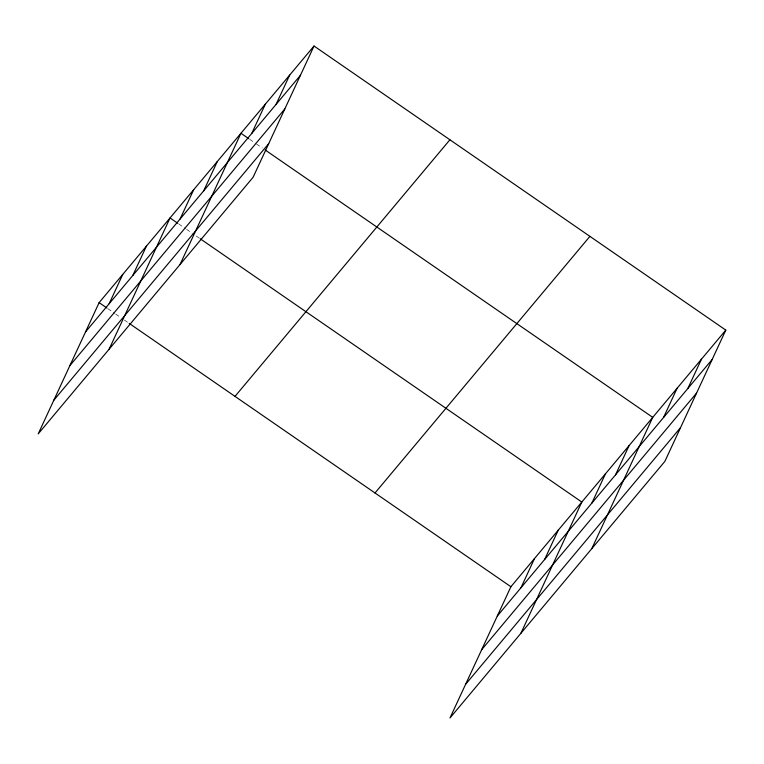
<?xml version="1.0" encoding="UTF-8"?>
<svg xmlns="http://www.w3.org/2000/svg" width="764" height="764" viewBox="0 0 764 764"><rect width="100%" height="100%" fill="white"/><g stroke="black" fill="none" stroke-linecap="round" stroke-linejoin="round"><path stroke-width="0.57" stroke-dasharray="3.82 2.86" d="M249.694 139.296L255.52 143.317M256.494 143.985L262.31 148.006M178.776 223.976L185.576 228.665M186.54 229.334L192.366 233.354M196.252 236.028L199.156 238.043M107.858 308.666L114.657 313.345M115.622 314.023L120.473 317.366M124.36 320.049L128.237 322.723"/><path stroke-width="1.15" d="M314.023 46.021L99.119 302.63L38.2 433.885L253.104 177.267L314.023 46.021L725.8 330.115L664.881 461.37L449.977 717.979L510.896 586.733L725.8 330.115M109.166 303.7L122.765 274.41M132.802 275.47L146.401 246.18M109.118 349.205L170.038 217.95L177.802 223.308M180.084 219.02L193.684 189.72M203.721 190.79L217.32 161.5M180.037 264.516L240.956 133.27L248.72 138.628M251.719 133.48L265.318 104.19M276.071 104.401L289.671 75.101M520.943 587.793L534.533 558.503M544.579 559.573L558.178 530.273M520.895 633.299L581.815 502.043L200.13 238.712M591.861 503.113L605.451 473.823M615.497 474.883L629.097 445.593M591.813 548.609L652.733 417.364L265.223 150.011M663.496 417.574L677.085 388.284M687.848 388.494L701.447 359.204M85.53 331.929L300.433 75.311M69.906 365.574L284.81 108.956M53.814 400.24L268.718 143.622M235.006 396.382L449.91 139.774M375.009 492.981L589.913 236.362M497.297 616.023L712.201 359.414M481.683 649.667L696.587 393.059M465.591 684.334L680.495 427.716M99.119 302.63L106.884 307.988M129.212 323.392L510.896 586.733"/></g></svg>
